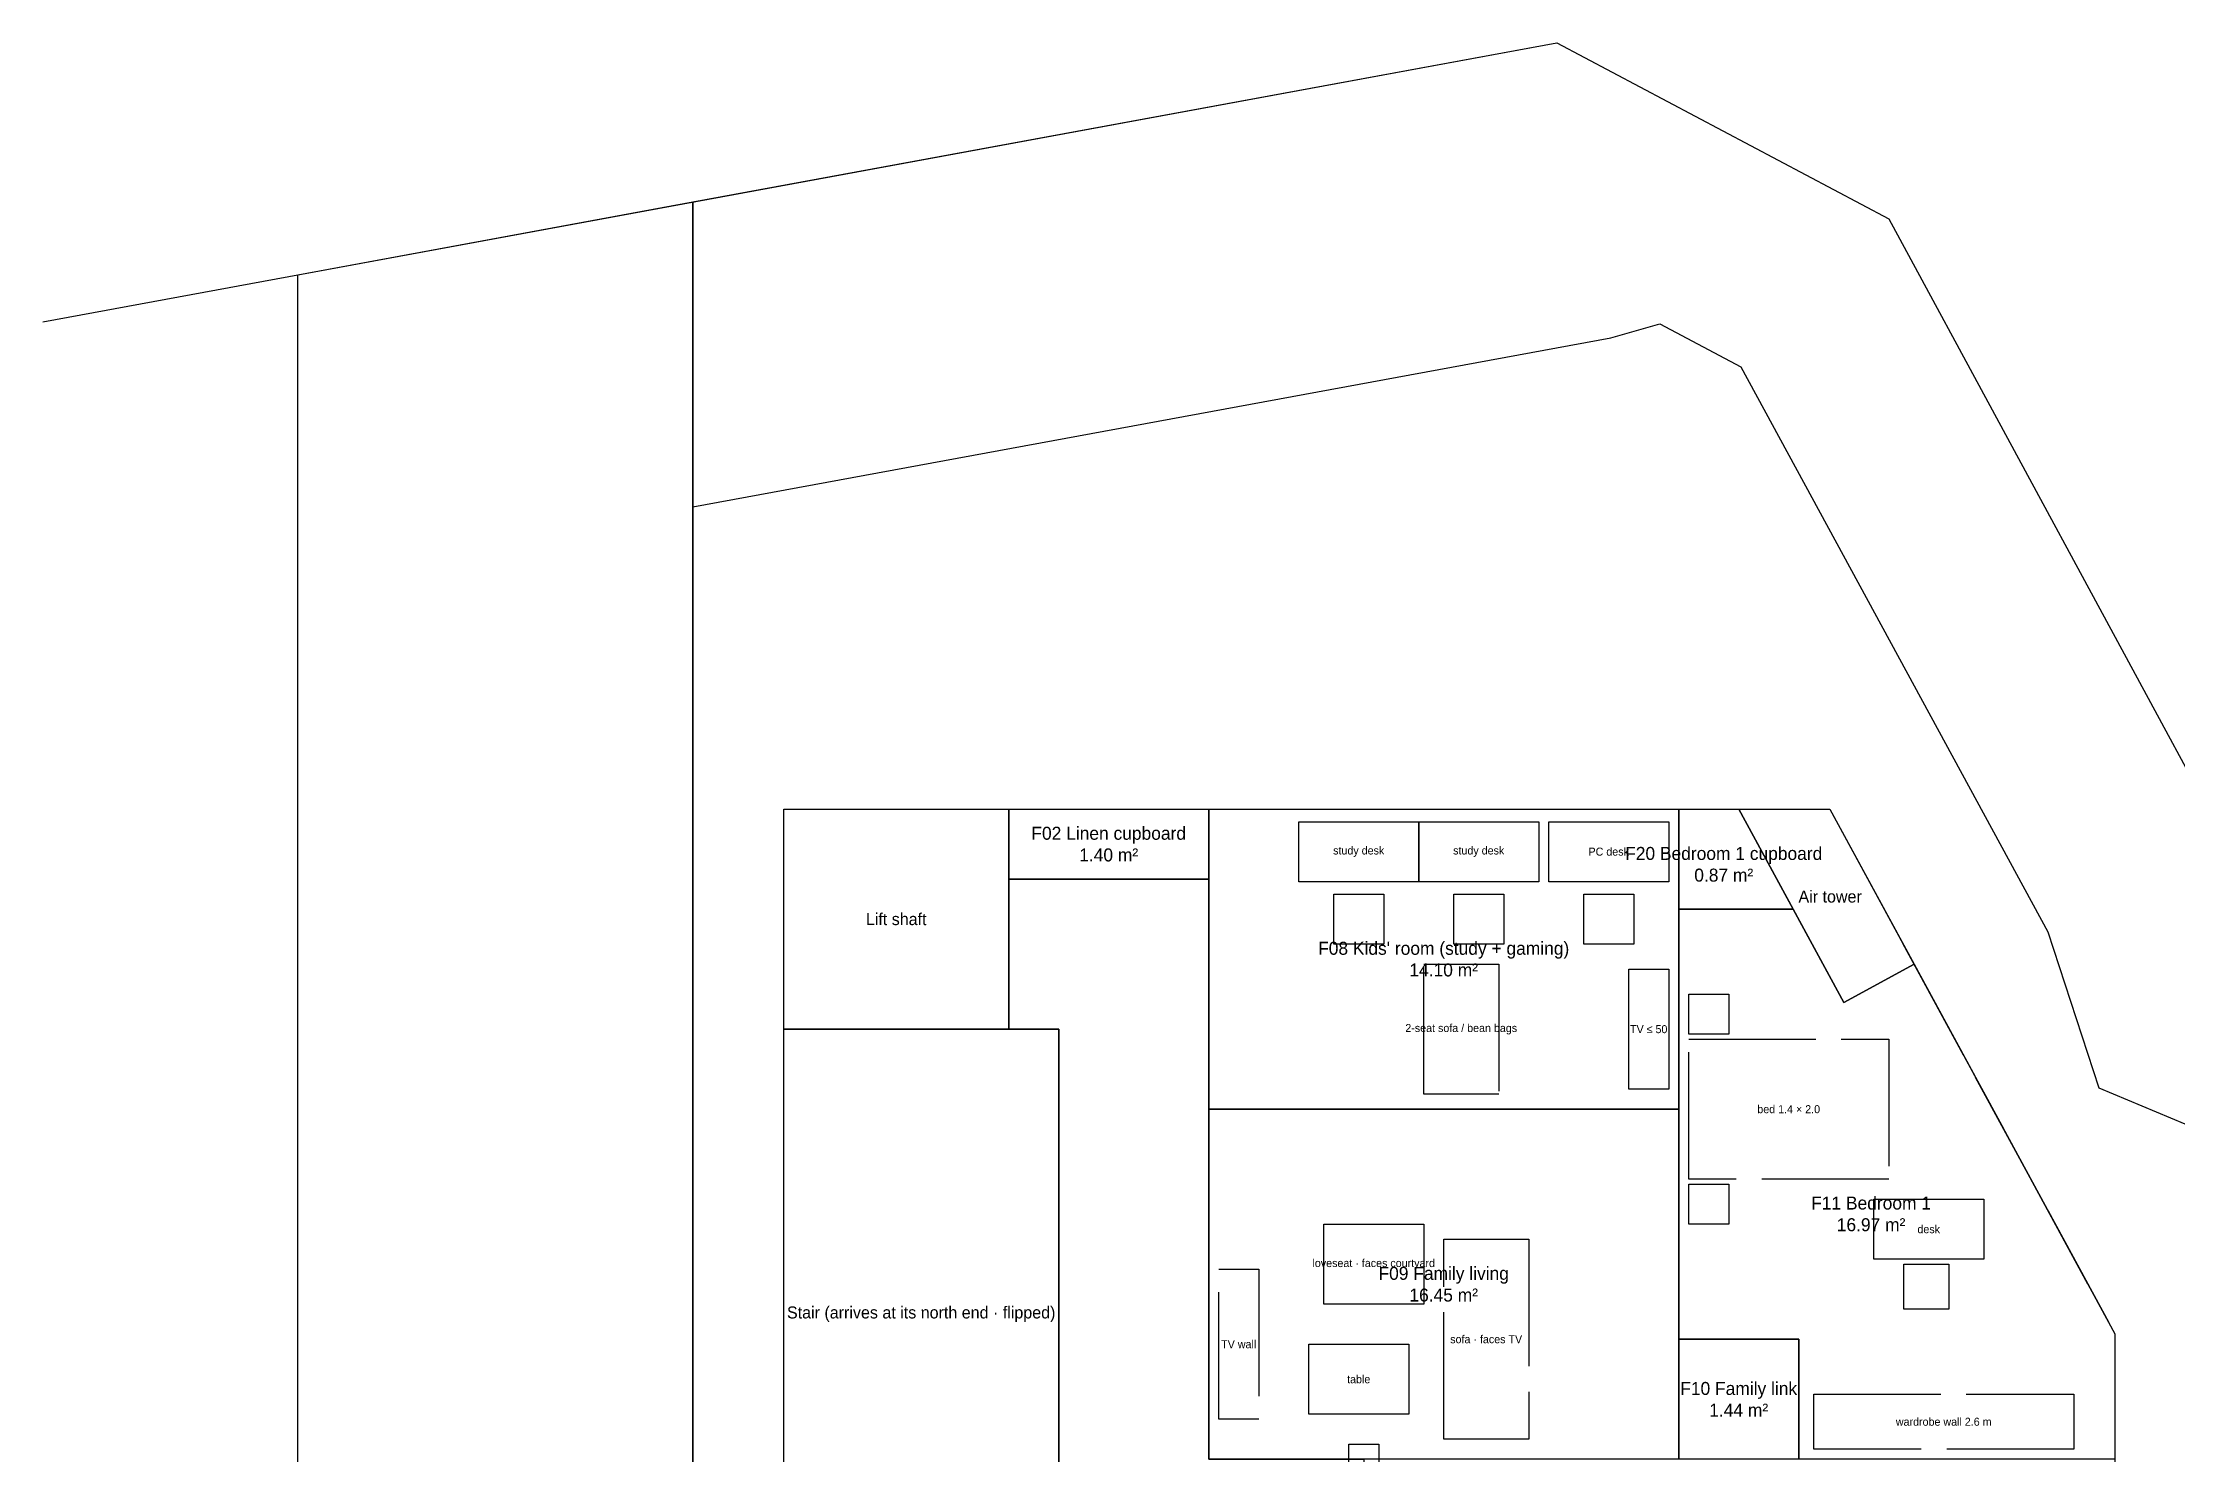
# Model space of a CAD drawing. Header units: metres. Extents: x -6.5 to 30.1, y -47.5 to 1.6.
# Drawn here: x -6.5 to 14.85, y -12.52 to 1.59 of the extents above; entities that cross this region are included whole.
import ezdxf

# ---------------------------------------------------------------- set-up
doc = ezdxf.new("R2010")
doc.units = ezdxf.units.M
doc.linetypes.add('DASHED', pattern=[1.524, 1.27, -0.254])
for name, color, linetype in [('BUILDING-OUTLINE', 1, 'CONTINUOUS'), ('DOORS', 1, 'CONTINUOUS'), ('FURNITURE', 8, 'DASHED'), ('GF-OUTLINE', 8, 'DASHED'), ('MARKS', 4, 'DASHED'), ('OPENINGS', 6, 'CONTINUOUS'), ('ROOM-LABELS', 7, 'CONTINUOUS'), ('ROOMS-CIRC', 9, 'CONTINUOUS'), ('ROOMS-CORE', 252, 'CONTINUOUS'), ('ROOMS-FAMILY', 40, 'CONTINUOUS'), ('ROOMS-SERVICE', 140, 'CONTINUOUS'), ('SITE-DRIVEWAY', 5, 'CONTINUOUS'), ('SITE-ENVELOPE', 3, 'CONTINUOUS'), ('SITE-LAND', 8, 'CONTINUOUS'), ('SITE-LANE', 7, 'CONTINUOUS'), ('WINDOWS', 4, 'CONTINUOUS')]:
    doc.layers.add(name, color=color, linetype=linetype)

msp = doc.modelspace()

# ---------------------------------------------------------------- linework, layer by layer
at = {"layer": 'BUILDING-OUTLINE'}
msp.add_lwpolyline([(0.91, -6.0734), (11.371, -6.0734), (14.221, -11.3184), (14.221, -30.0734), (0.91, -30.0734)], close=True, dxfattribs=at)
at = {"layer": 'DOORS'}
for p, q in [((5.16, -7.9734), (5.16, -8.9734)), ((9.96, -11.3734), (10.96, -11.3734))]:
    msp.add_line(p, q, dxfattribs=at)
at = {"layer": 'FURNITURE'}
for points in [[(6.06, -6.1984), (7.26, -6.1984), (7.26, -6.7984), (6.06, -6.7984)], [(7.26, -6.1984), (8.46, -6.1984), (8.46, -6.7984), (7.26, -6.7984)], [(8.56, -6.1984), (9.76, -6.1984), (9.76, -6.7984), (8.56, -6.7984)], [(6.41, -6.9234), (6.91, -6.9234), (6.91, -7.4234), (6.41, -7.4234)], [(7.61, -6.9234), (8.11, -6.9234), (8.11, -7.4234), (7.61, -7.4234)], [(8.91, -6.9234), (9.41, -6.9234), (9.41, -7.4234), (8.91, -7.4234)], [(7.31, -7.6234), (8.06, -7.6234), (8.06, -8.9234), (7.31, -8.9234)], [(9.36, -7.6734), (9.76, -7.6734), (9.76, -8.8734), (9.36, -8.8734)], [(9.96, -7.9234), (10.36, -7.9234), (10.36, -8.3234), (9.96, -8.3234)], [(9.96, -8.3734), (11.96, -8.3734), (11.96, -9.7734), (9.96, -9.7734)], [(9.96, -9.8234), (10.36, -9.8234), (10.36, -10.2234), (9.96, -10.2234)], [(11.81, -9.9734), (12.91, -9.9734), (12.91, -10.5734), (11.81, -10.5734)], [(6.31, -10.2234), (7.31, -10.2234), (7.31, -11.0234), (6.31, -11.0234)], [(7.51, -10.3734), (8.36, -10.3734), (8.36, -12.3734), (7.51, -12.3734)], [(12.11, -10.6234), (12.56, -10.6234), (12.56, -11.0734), (12.11, -11.0734)], [(5.26, -10.6734), (5.66, -10.6734), (5.66, -12.1734), (5.26, -12.1734)], [(6.16, -11.4234), (7.16, -11.4234), (7.16, -12.1234), (6.16, -12.1234)], [(11.21, -11.9234), (13.81, -11.9234), (13.81, -12.4734), (11.21, -12.4734)]]:
    msp.add_lwpolyline(points, close=True, dxfattribs=at)
at = {"layer": 'GF-OUTLINE'}
msp.add_lwpolyline([(0.91, -6.0734), (11.371, -6.0734), (14.221, -11.3184), (14.221, -30.0734), (0.91, -30.0734)], close=True, dxfattribs=at)
at = {"layer": 'MARKS'}
msp.add_lwpolyline([(6.56, -12.4234), (6.86, -12.4234), (6.86, -12.7234), (6.56, -12.7234)], close=True, dxfattribs=at)
at = {"layer": 'OPENINGS'}
for p, q in [((3.36, -6.7734), (4.96, -6.7734)), ((3.16, -6.9734), (3.16, -7.9734)), ((10.06, -7.0734), (10.66, -7.0734)), ((5.16, -9.1734), (5.16, -10.5734))]:
    msp.add_line(p, q, dxfattribs=at)
at = {"layer": 'ROOMS-CIRC'}
for points in [[(3.16, -6.7734), (5.16, -6.7734), (5.16, -9.0734), (5.16, -12.5734), (6.71, -12.5734), (6.71, -25.3234), (5.16, -25.3234), (5.16, -15.2734), (3.66, -15.2734), (3.66, -13.9734), (3.66, -8.2734), (3.16, -8.2734)], [(9.86, -11.3734), (11.06, -11.3734), (11.06, -12.5734), (9.86, -12.5734)]]:
    msp.add_lwpolyline(points, close=True, dxfattribs=at)
at = {"layer": 'ROOMS-CORE'}
for points in [[(0.91, -6.0734), (3.16, -6.0734), (3.16, -8.2734), (0.91, -8.2734)], [(10.461, -6.0734), (11.371, -6.0734), (12.213, -7.6244), (11.511, -8.0064)], [(0.91, -8.2734), (3.66, -8.2734), (3.66, -13.9734), (0.91, -13.9734)]]:
    msp.add_lwpolyline(points, close=True, dxfattribs=at)
at = {"layer": 'ROOMS-FAMILY'}
for points in [[(5.16, -6.0734), (9.86, -6.0734), (9.86, -9.0734), (5.16, -9.0734)], [(9.86, -7.0734), (11.004, -7.0734), (11.511, -8.0064), (12.213, -7.6244), (14.221, -11.3184), (14.221, -12.5734), (11.06, -12.5734), (11.06, -11.3734), (9.86, -11.3734)], [(5.16, -9.0734), (9.86, -9.0734), (9.86, -12.5734), (5.16, -12.5734)]]:
    msp.add_lwpolyline(points, close=True, dxfattribs=at)
at = {"layer": 'ROOMS-SERVICE'}
for points in [[(3.16, -6.0734), (5.16, -6.0734), (5.16, -6.7734), (3.16, -6.7734)], [(9.86, -6.0734), (10.461, -6.0734), (11.004, -7.0734), (9.86, -7.0734)]]:
    msp.add_lwpolyline(points, close=True, dxfattribs=at)
at = {"layer": 'SITE-DRIVEWAY'}
msp.add_lwpolyline([(-3.95, -0.73), (0, 0), (0, -38.86), (-3.95, -39.59)], close=True, dxfattribs=at)
at = {"layer": 'SITE-ENVELOPE'}
msp.add_lwpolyline([(0, -38.86), (0, -3.05), (9.18, -1.36), (9.67, -1.22), (10.48, -1.65), (13.55, -7.3), (14.06, -8.86), (15.35, -9.4), (18.4, -14.8), (21.13, -21.04), (24.77, -34.3)], close=True, dxfattribs=at)
at = {"layer": 'SITE-LAND'}
msp.add_lwpolyline([(0, 0), (8.64, 1.59), (11.96, -0.17), (15.39, -6.51), (15.68, -7.37), (16.75, -7.83), (20.19, -13.91), (23.02, -20.37), (26.74, -33.94), (0, -38.86)], close=True, dxfattribs=at)
at = {"layer": 'SITE-LANE'}
for points in [[(-6.5, -1.2), (8.64, 1.59)], [(8.64, 1.59), (11.96, -0.17), (15.39, -6.51), (15.68, -7.37), (16.75, -7.83), (20.19, -13.91), (23.02, -20.37), (27.07, -35.15)]]:
    msp.add_lwpolyline(points, dxfattribs=at)
at = {"layer": 'WINDOWS'}
for p, q in [((6.21, -6.0734), (9.61, -6.0734)), ((12.322, -7.8234), (13.11, -9.2734)), ((13.352, -9.7184), (13.949, -10.8184))]:
    msp.add_line(p, q, dxfattribs=at)

# ---------------------------------------------------------------- texts
at = {"layer": 'FURNITURE', "char_height": 0.08, "attachment_point": 5}
for s, insert in [('study desk', (6.66, -6.4984)), ('study desk', (7.86, -6.4984)), ('PC desk', (9.16, -6.4984)), ('2-seat sofa / bean bags', (7.685, -8.2734)), ('TV ≤ 50 ', (9.56, -8.2734)), ('bed 1.4 × 2.0', (10.96, -9.0734)), ('desk', (12.36, -10.2734)), ('loveseat · faces courtyard', (6.81, -10.6234)), ('TV wall', (5.46, -11.4234)), ('sofa · faces TV', (7.935, -11.3734)), ('table', (6.66, -11.7734)), ('wardrobe wall 2.6 m', (12.51, -12.1984))]:
    msp.add_mtext(s, dxfattribs=dict(at, insert=insert))
at = {"layer": 'ROOM-LABELS', "attachment_point": 5}
for s, insert, char_height in [('F02 Linen cupboard\\P1.40 m²', (4.16, -6.4234), 0.13), ('F20 Bedroom 1 cupboard\\P0.87 m²', (10.3103, -6.6253), 0.13), ('Air tower', (11.3742, -6.9478), 0.12), ('Lift shaft', (2.035, -7.1734), 0.12), ("F08 Kids' room (study + gaming)\\P14.10 m²", (7.51, -7.5734), 0.13), ('F11 Bedroom 1\\P16.97 m²', (11.7838, -10.1205), 0.13), ('F09 Family living\\P16.45 m²', (7.51, -10.8234), 0.13), ('Stair (arrives at its north end · flipped)', (2.285, -11.1234), 0.12), ('F10 Family link\\P1.44 m²', (10.46, -11.9734), 0.13)]:
    msp.add_mtext(s, dxfattribs=dict(at, insert=insert, char_height=char_height))

doc.saveas('drawing.dxf')
